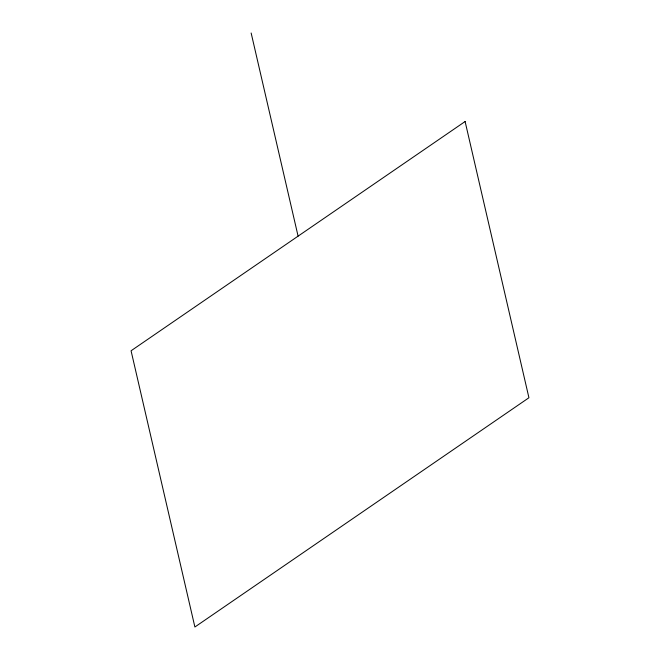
<?xml version="1.0" encoding="UTF-8"?>
<svg xmlns="http://www.w3.org/2000/svg" width="660" height="660" viewBox="0 0 660 660"><rect width="100%" height="100%" fill="white"/><g stroke="black" fill="none" stroke-linecap="round" stroke-linejoin="round"><path stroke-width="0.99" d="M251.147 33L298.089 236.148M465.11 121.523L131.068 350.774L194.89 627L528.932 397.749L465.11 121.523"/></g></svg>
